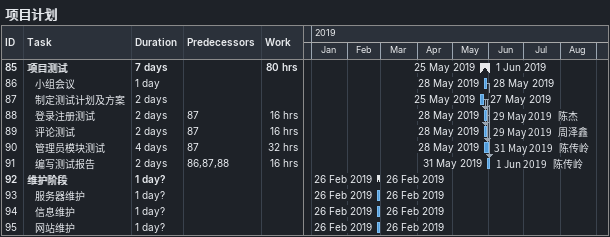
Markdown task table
项目计划

| ID | Level | Task | Duration | Start | Finish | Predecessors | Resources | Work (h) |
|---|---|---|---|---|---|---|---|---|
| 85 | 1 | **项目测试** | 7d | 2019-05-25 | 2019-06-01 |  |  | 80 |
| 86 | 2 | 小组会议 | 1d | 2019-05-28 | 2019-05-28 |  |  |  |
| 87 | 2 | 制定测试计划及方案 | 2d | 2019-05-25 | 2019-05-27 |  |  |  |
| 88 | 2 | 登录注册测试 | 2d | 2019-05-28 | 2019-05-29 | 87 | 陈杰 | 16 |
| 89 | 2 | 评论测试 | 2d | 2019-05-28 | 2019-05-29 | 87 | 周泽鑫 | 16 |
| 90 | 2 | 管理员模块测试 | 4d | 2019-05-28 | 2019-05-31 | 87 | 陈传岭 | 32 |
| 91 | 2 | 编写测试报告 | 2d | 2019-05-31 | 2019-06-01 | 86, 87, 88 | 陈传岭 | 16 |
| 92 | 1 | **维护阶段** | 1d? | 2019-02-26 | 2019-02-26 |  |  |  |
| 93 | 2 | 服务器维护 | 1d? | 2019-02-26 | 2019-02-26 |  |  |  |
| 94 | 2 | 信息维护 | 1d? | 2019-02-26 | 2019-02-26 |  |  |  |
| 95 | 2 | 网站维护 | 1d? | 2019-02-26 | 2019-02-26 |  |  |  |
